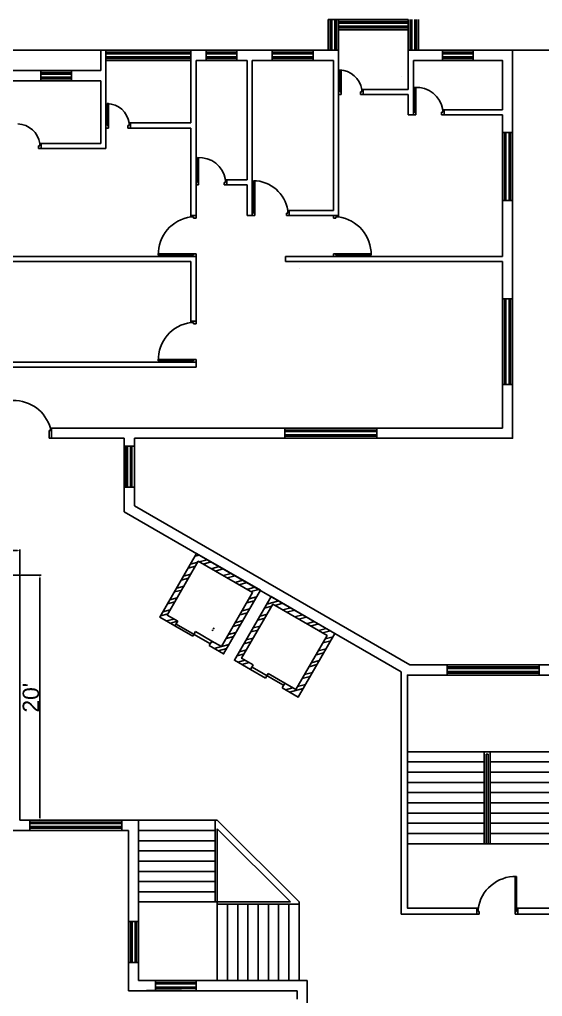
# Model space of a CAD drawing. Header units: inches. Extents: x 7 to 8291, y 3 to 1714.
# Drawn here: x 5833 to 6344, y 757 to 1714 of the extents above; entities that cross this region are included whole.
import ezdxf

# ---------------------------------------------------------------- set-up
doc = ezdxf.new("R2010")
doc.units = ezdxf.units.IN
doc.header["$MEASUREMENT"] = 0
for name, color, linetype in [('CONT_35', 250, 'Continuous'), ('doors', 6, 'Continuous'), ('windows', 40, 'Continuous')]:
    doc.layers.add(name, color=color, linetype=linetype)
doc.styles.get("Standard").update_dxf_attribs({"font": 'arial.ttf'})
doc.dimstyles.new('dim', dxfattribs={"dimtxt": 16, "dimasz": 2.5, "dimexe": 1.25, "dimexo": 0.625, "dimtad": 1, "dimlunit": 4, "dimtxsty": 'Standard', "dimcen": 2.5, "dimadec": 0, "dimazin": 0, "dimtfac": 1, "dimtmove": 0, "dimatfit": 3, "dimfxl": 1, "dimarcsym": 0})

# ---------------------------------------------------------------- blocks, each defined once
blk = doc.blocks.new('*D13')
at = {"color": 0, "lineweight": -2, "transparency": 16777216}
for p, q in [((5833.68, 1169.65), (5853.84, 1169.65)), ((5852.59, 932.19), (5852.59, 1167.15)), ((5833.68, 929.69), (5853.84, 929.69))]:
    blk.add_line(p, q, dxfattribs=at)
at = {"color": 0, "transparency": 16777216}
for points in [[(5852.17, 1167.15), (5853, 1167.15), (5852.59, 1169.65)], [(5852.17, 932.19), (5853, 932.19), (5852.59, 929.69)]]:
    blk.add_solid(points, dxfattribs=at)
at = {"layer": 'Defpoints', "color": 0, "transparency": 16777216}
for p in [(5833.05, 1169.65), (5852.59, 1169.65), (5833.05, 929.69)]:
    blk.add_point(p, dxfattribs=at)
at = {"color": 0, "transparency": 16777216, "insert": (5843.79, 1049.67), "char_height": 16, "attachment_point": 5, "rotation": 90}
blk.add_mtext("20'", dxfattribs=at)
blk = doc.blocks.new('*D14')
at = {"color": 0, "lineweight": -2, "transparency": 16777216}
for p, q in [((5661.05, 1170.31), (5661.05, 1194.92)), ((5830.55, 1193.67), (5663.55, 1193.67)), ((5833.05, 1170.27), (5833.05, 1194.92))]:
    blk.add_line(p, q, dxfattribs=at)
at = {"color": 0, "transparency": 16777216}
for points in [[(5663.55, 1194.09), (5663.55, 1193.25), (5661.05, 1193.67)], [(5830.55, 1194.09), (5830.55, 1193.25), (5833.05, 1193.67)]]:
    blk.add_solid(points, dxfattribs=at)
at = {"layer": 'Defpoints', "color": 0, "transparency": 16777216}
for p in [(5661.05, 1193.67), (5661.05, 1169.69), (5833.05, 1169.65)]:
    blk.add_point(p, dxfattribs=at)
at = {"color": 0, "transparency": 16777216, "insert": (5747.05, 1202.33), "char_height": 16, "attachment_point": 5}
blk.add_mtext('14\'-4"', dxfattribs=at)

msp = doc.modelspace()

# ---------------------------------------------------------------- hatches: boundary and pattern name
h = msp.add_hatch()
h.set_pattern_fill('ANSI32', color=256, angle=-30)
h.set_pattern_definition([(15, (6727.694, 428.786), (-2.46525, 9.20044), []), (15, (6731.583, 426.541), (-2.46525, 9.20044), [])])
h.paths.add_polyline_path([(6080.397, 1141.176), (6133.535, 1110.497), (6103.06, 1057.713), (6092.204, 1063.98), (6089.569, 1059.416), (6105.275, 1050.348), (6141.275, 1112.702), (6078.921, 1148.702), (6042.921, 1086.348), (6058.715, 1077.23), (6061.35, 1081.794), (6049.923, 1088.391)])
h.paths.add_polyline_path([(6068.273, 1154.85), (6005.919, 1190.85), (5969.919, 1128.496), (5984.723, 1119.949), (5987.358, 1124.513), (5977.073, 1130.451), (6007.548, 1183.235), (6060.685, 1152.556), (6030.21, 1099.772), (6020.783, 1105.215), (6018.148, 1100.651), (6032.273, 1092.496)])

# ---------------------------------------------------------------- linework, layer by layer
for p, q in [((6144.652, 1713.672), (6134.652, 1713.672)), ((6134.652, 1703.672), (6134.652, 1713.672)), ((6144.652, 1713.672), (6134.652, 1713.672)), ((6144.652, 1683.672), (6144.652, 1713.672)), ((6222.958, 1683.672), (6222.958, 1713.672)), ((6134.652, 1683.672), (6134.652, 1703.672)), ((6134.652, 1683.672), (6134.652, 1703.672)), ((6144.652, 1683.672), (6144.652, 1703.672)), ((6212.958, 1683.672), (6212.958, 1703.672)), ((5573.958, 1683.672), (6134.652, 1683.672)), ((5912.143, 1663.672), (5912.143, 1683.672)), ((5917.143, 1683.672), (5912.143, 1683.672)), ((6144.652, 1683.672), (6144.652, 1671.172)), ((6212.958, 1683.672), (6212.958, 1673.672)), ((6222.958, 1683.672), (6868.144, 1683.672)), ((6315.051, 1683.672), (6222.958, 1683.672)), ((6315.051, 1683.672), (6222.958, 1683.672)), ((5917.143, 1612.406), (5917.143, 1673.672)), ((5917.143, 1673.672), (6000.356, 1673.672)), ((6000.356, 1673.672), (6000.356, 1612.406)), ((6055.264, 1673.672), (6005.356, 1673.672)), ((6005.356, 1607.406), (6005.356, 1673.672)), ((6055.264, 1673.672), (6055.264, 1556.678)), ((6055.264, 1673.672), (6055.264, 1556.678)), ((6139.652, 1673.672), (6060.264, 1673.672)), ((6060.264, 1673.672), (6060.264, 1640.433)), ((6305.051, 1673.672), (6217.958, 1673.672)), ((6217.958, 1671.172), (6217.958, 1673.672)), ((6305.051, 1673.672), (6305.051, 1625.32)), ((6305.051, 1673.672), (6305.051, 1625.32)), ((5850.417, 1663.672), (5815.051, 1663.672)), ((5850.417, 1663.672), (5884.752, 1663.672)), ((5884.752, 1663.672), (5912.143, 1663.672)), ((6206.405, 1658.221), (6206.405, 1658.204)), ((5912.143, 1653.672), (5825.051, 1653.672)), ((5825.051, 1653.672), (5850.417, 1653.672)), ((5912.143, 1592.406), (5912.143, 1653.672)), ((6212.958, 1645.32), (6168.739, 1645.32)), ((6168.739, 1640.32), (6168.739, 1645.32)), ((6060.264, 1635.433), (6060.264, 1640.433)), ((6060.264, 1635.433), (6060.264, 1640.433)), ((6212.958, 1640.32), (6168.739, 1640.32)), ((6212.958, 1640.32), (6212.958, 1620.32)), ((6060.264, 1635.433), (6060.264, 1551.678)), ((6060.264, 1635.433), (6060.264, 1551.678)), ((6212.958, 1620.32), (6217.958, 1620.32)), ((6217.958, 1625.32), (6217.958, 1620.32)), ((6247.978, 1625.32), (6305.051, 1625.32)), ((6247.978, 1625.32), (6247.978, 1620.32)), ((6247.978, 1620.32), (6305.051, 1620.32)), ((6305.051, 1620.32), (6305.051, 1481.729)), ((6305.051, 1620.32), (6305.051, 1481.729)), ((5917.143, 1612.406), (5917.143, 1607.406)), ((5917.143, 1607.406), (5917.143, 1587.406)), ((6000.356, 1612.406), (5941.23, 1612.406)), ((5941.23, 1607.406), (5941.23, 1612.406)), ((6000.356, 1607.406), (5941.23, 1607.406)), ((5947.144, 1607.406), (5949.644, 1607.406)), ((5949.644, 1612.406), (5948.394, 1612.406)), ((6000.356, 1607.406), (6000.356, 1521.748)), ((6000.356, 1607.406), (6000.356, 1521.748)), ((6005.356, 1556.678), (6005.356, 1607.406)), ((6005.356, 1556.678), (6005.356, 1607.406)), ((5853.82, 1592.406), (5912.143, 1592.406)), ((5853.82, 1592.406), (5853.82, 1587.406)), ((5857.552, 1592.406), (5856.302, 1592.406)), ((5878.258, 1592.499), (5878.258, 1592.481)), ((5853.82, 1587.406), (5912.143, 1587.406)), ((5853.82, 1587.406), (5917.143, 1587.406)), ((5855.052, 1587.406), (5857.552, 1587.406)), ((6005.356, 1556.678), (6005.356, 1551.678)), ((6005.356, 1521.748), (6005.356, 1551.678)), ((6005.356, 1521.748), (6005.356, 1551.678)), ((6035.357, 1551.678), (6037.857, 1551.678)), ((6035.357, 1551.678), (6037.857, 1551.678)), ((6035.375, 1556.678), (6055.264, 1556.678)), ((6035.375, 1556.678), (6035.375, 1551.678)), ((6035.375, 1551.678), (6055.264, 1551.678)), ((6035.375, 1551.678), (6055.264, 1551.678)), ((6037.857, 1556.678), (6036.607, 1556.678)), ((6037.857, 1556.678), (6036.607, 1556.678)), ((6055.264, 1551.678), (6055.264, 1521.744)), ((6055.264, 1551.678), (6055.264, 1521.744)), ((6060.264, 1551.678), (6060.264, 1521.744)), ((6000.356, 1521.748), (6005.356, 1521.748)), ((6055.264, 1521.744), (6060.264, 1521.744)), ((6055.264, 1521.744), (6060.264, 1521.744)), ((6060.264, 1526.744), (6060.264, 1521.744)), ((6096.283, 1526.744), (6139.652, 1526.744)), ((6096.283, 1526.744), (6139.652, 1526.744)), ((6096.283, 1526.744), (6096.283, 1521.744)), ((6096.283, 1521.744), (6139.652, 1521.744)), ((6096.283, 1521.744), (6139.652, 1521.744)), ((6139.652, 1521.744), (6144.652, 1521.744)), ((5825.051, 1481.729), (5912.143, 1481.729)), ((6000.356, 1476.729), (5825.051, 1476.729)), ((5912.143, 1481.729), (6000.356, 1481.729)), ((6005.356, 1481.729), (6000.356, 1481.729)), ((6000.356, 1476.729), (6000.356, 1418.395)), ((6005.356, 1481.729), (6005.356, 1476.729)), ((6005.356, 1418.395), (6005.356, 1476.729)), ((6092.853, 1481.729), (6139.652, 1481.729)), ((6092.853, 1476.729), (6092.853, 1481.729)), ((6092.853, 1479.229), (6092.853, 1479.229)), ((6305.051, 1476.729), (6092.853, 1476.729)), ((6144.652, 1481.729), (6139.652, 1481.729)), ((6144.652, 1481.729), (6305.051, 1481.729)), ((6305.051, 1476.729), (6305.051, 1313.672)), ((6305.051, 1476.729), (6305.051, 1313.672)), ((6000.356, 1418.395), (6005.356, 1418.395)), ((6000.356, 1378.375), (5825.051, 1378.375)), ((5912.143, 1378.151), (5917.143, 1378.151)), ((6000.356, 1378.375), (6005.356, 1378.375)), ((6005.356, 1373.375), (6005.356, 1378.375)), ((6000.356, 1373.375), (5825.051, 1373.375)), ((6000.356, 1373.375), (6005.356, 1373.375)), ((6305.051, 1313.672), (5864.029, 1313.672)), ((5864.029, 1313.672), (5864.029, 1303.689)), ((6305.051, 1313.689), (5897.051, 1313.689)), ((5935.051, 1313.689), (5935.051, 1313.672)), ((5945.051, 1313.689), (5945.051, 1313.672)), ((6126.078, 1313.689), (6126.078, 1313.672)), ((6305.051, 1313.689), (6152.1, 1313.689)), ((5864.029, 1303.689), (5925.051, 1303.689)), ((5864.029, 1303.689), (5925.051, 1303.689)), ((5935.051, 1303.689), (5925.051, 1303.689)), ((5935.051, 1303.689), (5925.051, 1303.689)), ((5935.051, 1303.689), (5935.051, 1231.766)), ((5945.051, 1303.689), (5945.051, 1237.539)), ((6305.051, 1303.689), (5945.051, 1303.689)), ((6305.051, 1303.689), (5945.051, 1303.689)), ((5945.051, 1237.539), (6214.502, 1081.786)), ((5935.051, 1231.766), (6206.144, 1075.069)), ((5762.656, 1169.649), (5833.051, 1169.649)), ((5977.073, 1130.451), (5987.358, 1124.513)), ((5977.073, 1130.451), (5987.358, 1124.513)), ((5987.358, 1124.513), (5984.723, 1119.949)), ((6002.248, 1109.831), (5984.723, 1119.949)), ((5985.87, 1121.856), (6018.902, 1102.785)), ((6004.883, 1114.395), (6002.248, 1109.831)), ((6004.883, 1114.395), (6020.783, 1105.215)), ((6018.148, 1100.651), (6020.783, 1105.215)), ((6020.783, 1105.215), (6018.148, 1100.651)), ((6049.923, 1088.391), (6061.35, 1081.794)), ((6061.35, 1081.794), (6058.715, 1077.23)), ((6073.137, 1068.903), (6058.715, 1077.23)), ((6060.355, 1079.516), (6090.399, 1062.17)), ((6075.772, 1073.467), (6073.137, 1068.903)), ((6075.772, 1073.467), (6092.204, 1063.98)), ((6211.823, 1071.786), (6368.144, 1071.786)), ((6211.823, 1071.786), (6261.823, 1071.786)), ((6211.823, 1071.786), (6368.118, 1071.786)), ((6211.823, 1071.786), (6261.823, 1071.786)), ((6212.144, 1071.786), (6212.144, 996.786)), ((6367.823, 1071.786), (6223.823, 1071.786)), ((6089.569, 1059.416), (6092.204, 1063.98)), ((6092.204, 1063.98), (6089.569, 1059.416)), ((6212.144, 996.786), (6368.144, 996.786)), ((6287.144, 906.786), (6287.144, 996.786)), ((6293.144, 906.786), (6293.144, 996.786)), ((6212.144, 986.786), (6287.144, 986.786)), ((6291.144, 994.485), (6289.144, 994.485)), ((6289.144, 994.485), (6289.144, 906.786)), ((6291.144, 906.786), (6291.144, 994.485)), ((6293.144, 986.786), (6368.144, 986.786)), ((6287.144, 976.786), (6212.144, 976.786)), ((6368.144, 976.786), (6293.144, 976.786)), ((6212.144, 966.786), (6287.144, 966.786)), ((6293.144, 966.786), (6368.144, 966.786)), ((6212.144, 956.786), (6287.144, 956.786)), ((6293.144, 956.786), (6368.144, 956.786)), ((6212.144, 946.786), (6287.144, 946.786)), ((6293.144, 946.786), (6368.144, 946.786)), ((5833.051, 929.689), (5840.158, 929.689)), ((5840.158, 929.689), (5949.144, 929.689)), ((5949.144, 929.689), (5949.144, 839.689)), ((5949.144, 929.689), (6024.144, 929.689)), ((5949.144, 929.689), (5949.144, 839.689)), ((6024.144, 929.689), (6024.144, 849.689)), ((6024.144, 929.689), (6026.144, 929.689)), ((6026.144, 929.689), (6106.144, 849.689)), ((6212.144, 936.786), (6287.144, 936.786)), ((6293.144, 936.786), (6368.144, 936.786)), ((5837.371, 919.689), (5939.144, 919.689)), ((5939.144, 919.689), (5939.144, 839.689)), ((5949.144, 919.689), (6024.144, 919.689)), ((5962.702, 919.94), (5962.702, 919.958)), ((6026.144, 849.689), (6026.144, 921.204)), ((6026.144, 921.204), (6097.659, 849.689)), ((6212.144, 926.786), (6287.144, 926.786)), ((6293.144, 926.786), (6368.144, 926.786)), ((5949.144, 909.689), (6024.144, 909.689)), ((6212.144, 916.786), (6287.144, 916.786)), ((6293.144, 916.786), (6368.144, 916.786)), ((5949.144, 899.689), (6024.144, 899.689)), ((6212.144, 906.786), (6287.144, 906.786)), ((6287.144, 906.786), (6293.144, 906.786)), ((6293.144, 906.786), (6291.144, 906.786)), ((5949.144, 889.689), (6024.144, 889.689)), ((5949.144, 879.689), (6024.144, 879.689)), ((5949.144, 869.689), (6024.144, 869.689)), ((6024.144, 859.689), (5949.144, 859.689)), ((5949.144, 839.689), (5949.144, 849.689)), ((5949.144, 839.689), (5949.144, 849.689)), ((5949.144, 849.689), (6024.144, 849.689)), ((6024.144, 849.689), (6026.144, 849.689)), ((6026.144, 849.689), (6097.659, 849.689)), ((6026.144, 847.689), (6026.144, 849.689)), ((6106.144, 847.689), (6026.144, 847.689)), ((6026.144, 772.689), (6026.144, 847.689)), ((6036.144, 847.689), (6036.144, 772.689)), ((6046.144, 772.689), (6046.144, 847.689)), ((6056.144, 772.689), (6056.144, 847.689)), ((6066.144, 772.689), (6066.144, 847.689)), ((6076.144, 772.689), (6076.144, 847.689)), ((6086.144, 772.689), (6086.144, 847.689)), ((6096.144, 772.689), (6096.144, 847.689)), ((6106.144, 847.689), (6106.144, 849.689)), ((6106.144, 772.689), (6106.144, 847.689)), ((5939.144, 839.689), (5939.144, 764.689)), ((5949.144, 839.689), (5949.144, 772.689)), ((5949.144, 839.689), (5949.144, 772.689)), ((5939.144, 772.689), (5939.144, 762.689)), ((6024.144, 772.689), (5949.144, 772.689)), ((6024.144, 772.689), (5949.144, 772.689)), ((6106.144, 772.689), (5949.144, 772.689)), ((6024.144, 772.689), (6034.144, 772.689)), ((6114.144, 772.689), (6024.144, 772.689)), ((6024.144, 772.689), (6034.144, 772.689)), ((6114.144, 772.689), (6024.144, 772.689)), ((6096.144, 772.689), (6096.144, 773.483)), ((6114.144, 772.689), (6114.144, 765.483)), ((6114.144, 687.786), (6114.144, 765.483)), ((5949.144, 762.689), (5939.144, 762.689)), ((6024.144, 762.689), (5949.144, 762.689)), ((5956.752, 762.899), (5991.087, 762.899)), ((6104.144, 762.689), (6024.144, 762.689)), ((6104.144, 754.689), (6104.144, 762.689))]:
    msp.add_line(p, q)
for points in [[(5912.143, 1683.672), (6134.652, 1683.672)], [(6134.652, 1683.672), (5912.143, 1683.672)], [(6134.652, 1683.672), (5912.143, 1683.672)], [(6134.652, 1683.672), (5912.143, 1683.672)], [(6134.652, 1683.672), (5917.143, 1683.672)], [(6134.652, 1683.672), (5917.143, 1683.672)], [(6134.652, 1683.672), (5917.143, 1683.672)], [(6134.652, 1683.672), (5917.143, 1683.672)], [(6222.958, 1683.672), (6315.051, 1683.672), (6315.051, 1303.689), (5945.051, 1303.689)], [(5945.051, 1303.689), (6315.051, 1303.689), (6315.051, 1683.672), (6222.958, 1683.672)], [(5945.051, 1303.689), (6315.051, 1303.689), (6315.051, 1683.672), (6222.958, 1683.672)], [(5945.051, 1303.689), (6315.051, 1303.689), (6315.051, 1683.672), (6222.958, 1683.672)], [(6222.958, 1683.672), (6315.051, 1683.672), (6315.051, 1303.689), (5945.051, 1303.689)], [(5945.051, 1303.689), (6315.051, 1303.689), (6315.051, 1683.672), (6222.958, 1683.672)], [(5945.051, 1303.689), (6315.051, 1303.689), (6315.051, 1683.672), (6222.958, 1683.672)], [(5945.051, 1303.689), (6315.051, 1303.689), (6315.051, 1683.672), (6222.958, 1683.672)], [(6315.051, 1553.689), (6315.051, 1683.672), (6222.958, 1683.672)], [(6315.051, 1553.689), (6315.051, 1683.672), (6222.958, 1683.672)], [(6055.264, 1673.672), (6005.356, 1673.672)], [(6005.356, 1673.672), (6055.264, 1673.672)], [(6055.264, 1673.672), (6005.356, 1673.672)], [(6139.652, 1673.672), (6060.264, 1673.672)], [(6060.264, 1673.672), (6139.652, 1673.672)], [(6139.652, 1673.672), (6060.264, 1673.672)], [(6139.652, 1673.672), (6139.652, 1635.433)], [(6144.652, 1671.172), (6144.652, 1620.32)], [(6212.958, 1673.672), (6212.958, 1645.32)], [(6305.051, 1625.32), (6305.051, 1673.672), (6217.958, 1673.672)], [(6217.958, 1673.672), (6305.051, 1673.672), (6305.051, 1625.32)], [(6305.051, 1625.32), (6305.051, 1673.672), (6217.958, 1673.672)], [(6305.051, 1625.32), (6305.051, 1673.672), (6217.958, 1673.672)], [(6305.051, 1625.32), (6305.051, 1673.672), (6217.958, 1673.672)], [(6217.958, 1671.172), (6217.958, 1620.32)], [(6139.652, 1635.433), (6139.652, 1526.744)], [(6139.652, 1635.433), (6139.652, 1526.744)], [(6144.652, 1620.32), (6144.652, 1521.744)], [(6144.652, 1620.32), (6144.652, 1521.744)], [(6305.051, 1481.729), (6305.051, 1620.32)], [(6305.051, 1620.32), (6305.051, 1481.729)], [(6305.051, 1481.729), (6305.051, 1620.32)], [(6305.051, 1476.729), (6305.051, 1313.672), (5864.029, 1313.672)], [(5897.051, 1313.689), (6305.051, 1313.689), (6305.051, 1476.729)], [(5897.051, 1313.689), (6305.051, 1313.689), (6305.051, 1476.729)], [(5984.723, 1119.949), (5969.919, 1128.496), (6005.919, 1190.85), (6068.273, 1154.85), (6032.273, 1092.496), (6018.148, 1100.651)], [(5987.358, 1124.513), (5977.073, 1130.451), (6007.548, 1183.235), (6060.685, 1152.556), (6030.21, 1099.772), (6020.783, 1105.215)], [(5833.051, 1169.689), (5833.051, 929.689)], [(6058.715, 1077.23), (6042.921, 1086.348), (6078.921, 1148.702), (6141.275, 1112.702), (6105.275, 1050.348), (6089.569, 1059.416)], [(6061.35, 1081.794), (6049.923, 1088.391), (6080.397, 1141.176), (6133.535, 1110.497), (6103.06, 1057.713), (6092.204, 1063.98)], [(6214.502, 1081.786), (6368.144, 1081.786)], [(6282.492, 837.786), (6206.144, 837.786), (6206.144, 1075.069)], [(5837.371, 919.689), (5671.051, 919.689)], [(6281.399, 843.786), (6212.144, 843.786), (6212.144, 906.786)], [(6368.144, 843.786), (6318.761, 843.786)], [(6368.144, 837.786), (6317.511, 837.786)]]:
    msp.add_lwpolyline(points)
msp.add_lwpolyline([(6368.144, 906.786), (6212.144, 906.786), (6212.144, 1071.786), (6368.144, 1071.786)], close=True)
msp.add_arc((5861.051, 1313.672), 36, 0, 0.027856)
at = {"layer": 'CONT_35', "ltscale": 3}
for p, q in [((6021.856, 1116.212), (6021.191, 1115.059)), ((6022.226, 1116.853), (6022.892, 1118.006))]:
    msp.add_line(p, q, dxfattribs=at)
at = {"layer": 'doors', "color": 215, "true_color": 0xa953a0}
for p, q in [((6145.902, 1664.374), (6145.902, 1642.82)), ((6145.902, 1664.374), (6145.902, 1642.82)), ((6147.152, 1664.293), (6147.152, 1640.32)), ((6147.152, 1664.277), (6147.152, 1640.32)), ((6145.902, 1645.32), (6144.652, 1645.32)), ((6167.489, 1645.32), (6168.739, 1645.32)), ((6167.489, 1645.32), (6167.489, 1642.82)), ((6168.739, 1640.32), (6168.739, 1645.32)), ((6219.208, 1647.131), (6219.208, 1622.82)), ((6220.458, 1647.197), (6220.458, 1620.32)), ((6144.652, 1640.32), (6147.152, 1640.32)), ((6147.152, 1640.32), (6144.652, 1640.32)), ((6144.652, 1640.32), (6147.152, 1640.32)), ((6145.902, 1642.82), (6147.152, 1642.82)), ((6145.902, 1642.82), (6147.152, 1642.82)), ((6166.239, 1642.82), (6166.239, 1640.32)), ((6167.489, 1642.82), (6166.239, 1642.82)), ((6166.239, 1640.32), (6168.739, 1640.32)), ((6166.239, 1640.32), (6168.739, 1640.32)), ((6219.208, 1644.374), (6219.208, 1622.82)), ((6220.458, 1644.277), (6220.458, 1620.32)), ((5919.643, 1631.379), (5918.393, 1631.46)), ((5918.393, 1631.46), (5918.393, 1612.406)), ((5919.643, 1607.406), (5919.643, 1631.379)), ((6217.958, 1625.32), (6219.208, 1625.32)), ((6219.208, 1625.32), (6217.958, 1625.32)), ((6217.958, 1620.32), (6217.958, 1625.32)), ((6217.958, 1625.32), (6217.958, 1620.32)), ((6220.458, 1620.32), (6217.958, 1620.32)), ((6219.208, 1622.82), (6220.458, 1622.82)), ((6219.208, 1622.82), (6220.458, 1622.82)), ((6245.478, 1622.82), (6245.478, 1620.32)), ((6246.728, 1622.82), (6245.478, 1622.82)), ((6245.478, 1622.82), (6245.478, 1620.32)), ((6245.478, 1620.32), (6247.978, 1620.32)), ((6246.728, 1625.32), (6246.728, 1622.82)), ((6247.978, 1625.32), (6246.728, 1625.32)), ((6246.728, 1625.32), (6246.728, 1622.82)), ((6247.978, 1625.32), (6247.978, 1620.32)), ((5917.143, 1607.406), (5917.143, 1612.406)), ((5917.143, 1612.406), (5918.393, 1612.406)), ((5919.643, 1607.406), (5917.143, 1607.406)), ((5918.393, 1612.406), (5918.393, 1609.906)), ((5918.393, 1609.906), (5919.643, 1609.906)), ((5919.643, 1609.906), (5919.643, 1607.406)), ((5938.73, 1609.906), (5938.73, 1607.406)), ((5939.98, 1609.906), (5938.73, 1609.906)), ((5938.73, 1607.406), (5941.23, 1607.406)), ((5939.98, 1612.406), (5941.23, 1612.406)), ((5939.98, 1612.406), (5939.98, 1609.906)), ((5941.23, 1607.406), (5941.23, 1612.406)), ((5851.32, 1589.906), (5851.32, 1587.406)), ((5852.57, 1589.906), (5851.32, 1589.906)), ((5852.57, 1592.406), (5853.82, 1592.406)), ((5852.57, 1592.406), (5852.57, 1589.906)), ((5853.82, 1587.406), (5853.82, 1592.406)), ((5851.32, 1587.406), (5853.82, 1587.406)), ((6006.606, 1578.489), (6006.606, 1554.178)), ((6006.606, 1578.489), (6006.606, 1554.178)), ((6007.856, 1578.555), (6007.856, 1551.678)), ((6007.856, 1578.555), (6007.856, 1551.678)), ((6005.356, 1556.678), (6005.356, 1551.678)), ((6005.356, 1556.678), (6005.356, 1551.678)), ((6007.856, 1551.678), (6005.356, 1551.678)), ((6007.856, 1551.678), (6005.356, 1551.678)), ((6006.606, 1554.178), (6007.856, 1554.178)), ((6006.606, 1554.178), (6007.856, 1554.178)), ((6006.606, 1554.178), (6007.856, 1554.178)), ((6006.606, 1554.178), (6007.856, 1554.178)), ((6006.606, 1554.178), (6007.856, 1554.178)), ((6006.606, 1554.178), (6007.856, 1554.178)), ((6032.875, 1554.178), (6032.875, 1551.678)), ((6034.125, 1554.178), (6032.875, 1554.178)), ((6032.875, 1554.178), (6032.875, 1551.678)), ((6032.875, 1554.178), (6032.875, 1551.678)), ((6034.125, 1554.178), (6032.875, 1554.178)), ((6032.875, 1554.178), (6032.875, 1551.678)), ((6032.875, 1551.678), (6035.375, 1551.678)), ((6034.125, 1556.678), (6034.125, 1554.178)), ((6035.375, 1556.678), (6034.125, 1556.678)), ((6034.125, 1556.678), (6034.125, 1554.178)), ((6034.125, 1556.678), (6034.125, 1554.178)), ((6034.125, 1556.678), (6034.125, 1554.178)), ((6035.375, 1556.678), (6035.375, 1551.678)), ((6035.375, 1556.678), (6035.375, 1551.678)), ((6061.514, 1555.906), (6061.514, 1524.244)), ((6061.514, 1555.906), (6061.514, 1524.244)), ((6062.764, 1555.871), (6062.764, 1521.744)), ((6062.764, 1555.871), (6062.764, 1521.744)), ((6000.356, 1521.748), (6000.356, 1520.498)), ((6000.356, 1521.748), (6005.356, 1521.748)), ((6000.356, 1521.748), (6000.356, 1520.498)), ((6000.356, 1521.748), (6005.356, 1521.748)), ((6005.356, 1519.248), (6005.356, 1521.748)), ((6005.356, 1519.248), (6005.356, 1521.748)), ((6060.264, 1526.744), (6060.264, 1521.744)), ((6060.264, 1526.744), (6060.264, 1521.744)), ((6062.764, 1521.744), (6060.264, 1521.744)), ((6062.764, 1521.744), (6060.264, 1521.744)), ((6061.514, 1524.244), (6062.764, 1524.244)), ((6061.514, 1524.244), (6062.764, 1524.244)), ((6093.783, 1524.244), (6093.783, 1521.744)), ((6095.033, 1524.244), (6093.783, 1524.244)), ((6093.783, 1524.244), (6093.783, 1521.744)), ((6093.783, 1524.244), (6093.783, 1521.744)), ((6095.033, 1524.244), (6093.783, 1524.244)), ((6093.783, 1524.244), (6093.783, 1521.744)), ((6093.783, 1521.744), (6096.283, 1521.744)), ((6093.783, 1521.744), (6096.283, 1521.744)), ((6095.033, 1526.744), (6095.033, 1524.244)), ((6096.283, 1526.744), (6095.033, 1526.744)), ((6095.033, 1526.744), (6095.033, 1524.244)), ((6095.033, 1526.744), (6095.033, 1524.244)), ((6096.283, 1526.744), (6095.033, 1526.744)), ((6095.033, 1526.744), (6095.033, 1524.244)), ((6096.283, 1526.744), (6096.283, 1521.744)), ((6096.283, 1526.744), (6096.283, 1521.744)), ((6144.652, 1521.748), (6139.652, 1521.748)), ((6139.652, 1519.248), (6139.652, 1521.748)), ((6144.652, 1521.748), (6139.652, 1521.748)), ((6139.652, 1519.248), (6139.652, 1521.748)), ((6144.652, 1521.748), (6144.652, 1520.498)), ((6144.652, 1521.748), (6144.652, 1520.498)), ((6000.356, 1520.498), (6002.856, 1520.498)), ((6000.356, 1520.498), (6002.856, 1520.498)), ((6002.856, 1520.498), (6002.856, 1519.248)), ((6002.856, 1520.498), (6002.856, 1519.248)), ((6002.856, 1519.248), (6005.356, 1519.248)), ((6002.856, 1519.248), (6005.356, 1519.248)), ((6142.152, 1519.248), (6139.652, 1519.248)), ((6142.152, 1519.248), (6139.652, 1519.248)), ((6144.652, 1520.498), (6142.152, 1520.498)), ((6142.152, 1520.498), (6142.152, 1519.248)), ((6144.652, 1520.498), (6142.152, 1520.498)), ((6142.152, 1520.498), (6142.152, 1519.248)), ((5968.409, 1482.979), (6002.856, 1482.979)), ((5968.431, 1484.229), (6005.356, 1484.229)), ((5976.604, 1484.229), (6005.356, 1484.229)), ((5976.641, 1482.979), (6002.856, 1482.979)), ((6002.856, 1482.979), (6002.856, 1484.229)), ((6002.856, 1482.979), (6002.856, 1484.229)), ((6005.356, 1484.229), (6005.356, 1481.729)), ((6168.403, 1484.229), (6139.652, 1484.229)), ((6176.576, 1484.229), (6139.652, 1484.229)), ((6139.652, 1484.229), (6139.652, 1481.729)), ((6142.152, 1482.979), (6142.152, 1484.229)), ((6142.152, 1482.979), (6142.152, 1484.229)), ((6168.367, 1482.979), (6142.152, 1482.979)), ((6176.598, 1482.979), (6142.152, 1482.979)), ((6000.356, 1481.729), (6005.356, 1481.729)), ((6144.652, 1481.729), (6139.652, 1481.729)), ((6000.356, 1418.395), (6000.356, 1417.145)), ((6000.356, 1418.395), (6005.356, 1418.395)), ((6000.356, 1417.145), (6002.856, 1417.145)), ((6002.856, 1417.145), (6002.856, 1415.895)), ((6002.856, 1415.895), (6005.356, 1415.895)), ((6005.356, 1415.895), (6005.356, 1418.395)), ((5968.409, 1379.625), (6002.856, 1379.625)), ((5968.431, 1380.875), (6005.356, 1380.875)), ((5976.604, 1380.875), (6005.356, 1380.875)), ((5976.641, 1379.625), (6002.856, 1379.625)), ((6000.356, 1379.625), (6000.356, 1378.375)), ((6000.356, 1378.375), (6000.356, 1379.625)), ((6000.356, 1378.375), (6005.356, 1378.375)), ((6005.356, 1378.375), (6000.356, 1378.375)), ((6000.356, 1378.375), (6005.356, 1378.375)), ((6002.856, 1379.625), (6002.856, 1380.875)), ((6002.856, 1379.625), (6002.856, 1380.875)), ((6005.356, 1380.875), (6005.356, 1378.375)), ((6005.356, 1380.875), (6005.356, 1378.375)), ((5861.529, 1311.172), (5861.529, 1303.689)), ((5862.779, 1311.172), (5861.529, 1311.172)), ((5862.779, 1313.672), (5862.779, 1311.172)), ((5864.029, 1313.672), (5862.779, 1313.672)), ((5864.029, 1313.672), (5864.029, 1303.689)), ((5861.529, 1303.689), (5864.029, 1303.689)), ((6317.511, 874.676), (6317.511, 837.752)), ((6318.761, 874.698), (6318.761, 840.252)), ((6317.511, 866.503), (6317.511, 837.752)), ((6318.761, 866.467), (6318.761, 840.252)), ((6279.992, 843.758), (6281.395, 843.76)), ((6279.992, 843.76), (6279.992, 837.752)), ((6281.242, 842.752), (6281.242, 840.252)), ((6320.011, 843.753), (6318.761, 843.753)), ((6320.011, 843.76), (6320.011, 837.752)), ((6282.492, 837.752), (6279.992, 837.752)), ((6281.242, 840.252), (6282.492, 840.252)), ((6282.492, 840.252), (6282.492, 837.752)), ((6318.761, 840.252), (6317.511, 840.252)), ((6318.761, 840.252), (6317.511, 840.252)), ((6317.511, 837.752), (6320.011, 837.752))]:
    msp.add_line(p, q, dxfattribs=at)
at = {"layer": 'doors'}
for p, q in [((6144.652, 1645.32), (6145.902, 1645.32)), ((6144.652, 1640.32), (6144.652, 1645.32)), ((6144.652, 1645.32), (6145.902, 1645.32)), ((6144.652, 1640.32), (6144.652, 1645.32)), ((5918.393, 1631.46), (5918.393, 1609.906)), ((5918.393, 1631.46), (5918.393, 1609.906)), ((5919.643, 1631.379), (5919.643, 1607.406)), ((5919.643, 1631.363), (5919.643, 1607.406)), ((5917.143, 1612.406), (5918.393, 1612.406)), ((5917.143, 1607.406), (5917.143, 1612.406)), ((5917.143, 1612.406), (5918.393, 1612.406)), ((5918.393, 1612.406), (5917.143, 1612.406)), ((5917.143, 1607.406), (5917.143, 1612.406)), ((5918.393, 1609.906), (5919.643, 1609.906)), ((5918.393, 1609.906), (5919.643, 1609.906)), ((5941.23, 1607.406), (5938.73, 1607.406)), ((5853.82, 1587.406), (5851.32, 1587.406)), ((6006.606, 1575.732), (6006.606, 1554.178)), ((6006.606, 1575.732), (6006.606, 1554.178)), ((6006.606, 1575.732), (6006.606, 1554.178)), ((6006.606, 1575.732), (6006.606, 1554.178)), ((6007.856, 1575.651), (6007.856, 1551.678)), ((6007.856, 1575.651), (6007.856, 1551.678)), ((6007.856, 1575.635), (6007.856, 1551.678)), ((6007.856, 1575.635), (6007.856, 1551.678)), ((6005.356, 1556.678), (6006.606, 1556.678)), ((6005.356, 1551.678), (6005.356, 1556.678)), ((6005.356, 1556.678), (6006.606, 1556.678)), ((6006.606, 1556.678), (6005.356, 1556.678)), ((6005.356, 1551.678), (6005.356, 1556.678)), ((6005.356, 1556.678), (6006.606, 1556.678)), ((6005.356, 1551.678), (6005.356, 1556.678)), ((6005.356, 1556.678), (6006.606, 1556.678)), ((6006.606, 1556.678), (6005.356, 1556.678)), ((6005.356, 1551.678), (6005.356, 1556.678)), ((6005.356, 1551.678), (6007.856, 1551.678)), ((6007.856, 1551.678), (6005.356, 1551.678)), ((6005.356, 1551.678), (6007.856, 1551.678)), ((6005.356, 1551.678), (6007.856, 1551.678)), ((6007.856, 1551.678), (6005.356, 1551.678)), ((6005.356, 1551.678), (6007.856, 1551.678)), ((6060.264, 1526.744), (6061.514, 1526.744)), ((6060.264, 1526.744), (6061.514, 1526.744)), ((6000.356, 1482.979), (6000.356, 1481.729)), ((6000.356, 1481.729), (6000.356, 1482.979)), ((6005.356, 1481.729), (6005.356, 1484.229)), ((6005.356, 1484.229), (6005.356, 1481.729)), ((6139.652, 1484.229), (6139.652, 1481.729)), ((6005.356, 1481.729), (6000.356, 1481.729)), ((6139.652, 1481.729), (6144.652, 1481.729)), ((6320.011, 843.76), (6318.761, 843.76)), ((6320.011, 837.752), (6320.011, 842.752)), ((6282.492, 837.752), (6282.492, 837.687)), ((6317.511, 837.752), (6320.011, 837.752)), ((6317.511, 837.752), (6320.011, 837.752))]:
    msp.add_line(p, q, dxfattribs=at)
at = {"layer": 'doors', "color": 215, "true_color": 0xa953a0}
for points in [[(6219.208, 1625.32), (6217.958, 1625.32)], [(6006.606, 1556.678), (6005.356, 1556.678)], [(6006.606, 1556.678), (6005.356, 1556.678)], [(6061.514, 1526.744), (6060.264, 1526.744)], [(6061.514, 1526.744), (6060.264, 1526.744)], [(6139.652, 1521.748), (6139.652, 1519.804)], [(6139.652, 1521.748), (6139.652, 1519.804)], [(6000.356, 1482.979), (6000.356, 1481.729)], [(6144.652, 1482.979), (6144.652, 1481.729)], [(6144.652, 1482.979), (6144.652, 1481.729)], [(6000.356, 1379.625), (6000.356, 1378.375)]]:
    msp.add_lwpolyline(points, dxfattribs=at)
at = {"layer": 'doors'}
msp.add_lwpolyline([(6139.652, 1484.229), (6139.652, 1481.729)], dxfattribs=at)
at = {"layer": 'doors', "color": 215, "true_color": 0xa953a0}
for centre, radius, start, end in [((6145.055, 1641.66), 22.73, 9.265473, 87.865723), ((6221.185, 1621.358), 25.849, 8.815585, 94.384909), ((5917.546, 1608.746), 22.73, 9.265473, 87.865723), ((5830.137, 1588.746), 22.73, 9.265473, 87.865723), ((6008.582, 1552.716), 25.849, 8.815585, 94.384909), ((6008.582, 1552.716), 25.849, 8.815585, 94.384909), ((6061.159, 1521.654), 34.254, 8.544757, 89.407151), ((6061.159, 1521.654), 34.254, 8.544757, 89.407151), ((6005.417, 1483.828), 37.018, 97.858904, 181.314978), ((6139.59, 1483.828), 37.018, 358.685022, 82.141096), ((6005.417, 1380.475), 37.018, 97.858904, 181.314978), ((5827.15, 1303.628), 37.018, 15.743497, 91.314978), ((6317.912, 837.69), 37.018, 88.685022, 172.141096)]:
    msp.add_arc(centre, radius, start, end, dxfattribs=at)
at = {"layer": 'windows'}
for p, q in [((6134.652, 1703.672), (6134.652, 1713.672)), ((6134.652, 1694.684), (6134.652, 1713.672)), ((6134.652, 1713.672), (6134.652, 1683.672)), ((6134.652, 1713.672), (6134.652, 1683.672)), ((6144.652, 1701.172), (6144.652, 1713.672)), ((6212.958, 1713.672), (6144.652, 1713.672)), ((6212.958, 1713.672), (6144.652, 1713.672)), ((6144.652, 1713.672), (6144.652, 1683.672)), ((6155.664, 1713.672), (6189.998, 1713.672)), ((6212.958, 1694.684), (6212.958, 1713.672)), ((6212.958, 1713.672), (6212.958, 1683.672)), ((6212.958, 1713.672), (6212.958, 1683.672)), ((6222.958, 1713.672), (6222.958, 1683.672)), ((6212.958, 1703.672), (6144.652, 1703.672)), ((5943.59, 1683.672), (5977.924, 1683.672)), ((6045.269, 1683.672), (6045.269, 1673.672)), ((6071.172, 1683.672), (6105.506, 1683.672)), ((6079.959, 1683.672), (6079.959, 1673.672)), ((6144.652, 1683.672), (6134.652, 1683.672)), ((6222.958, 1683.672), (6212.958, 1683.672)), ((6276.458, 1673.672), (6276.458, 1683.672)), ((6000.356, 1673.672), (5917.143, 1673.672)), ((5850.417, 1663.672), (5884.752, 1663.672)), ((5883.598, 1653.672), (5883.598, 1663.672)), ((6106.128, 1469.736), (6106.128, 1469.719)), ((6122.1, 1313.689), (6122.1, 1313.672)), ((6152.1, 1313.689), (6152.1, 1313.672)), ((6182.1, 1313.689), (6182.1, 1303.689)), ((5934.653, 1295.87), (5944.653, 1295.87)), ((6341.111, 1071.853), (6341.111, 1071.871)), ((5835.019, 1064.67), (5835.019, 1064.653)), ((6206.318, 941.222), (6206.336, 941.222)), ((5932.702, 919.94), (5932.702, 919.958)), ((6242.643, 843.561), (6242.643, 843.543)), ((5939.175, 830.506), (5949.175, 830.506)), ((5951.13, 772.251), (5951.13, 772.234)), ((5965.539, 762.899), (5965.539, 772.899))]:
    msp.add_line(p, q, dxfattribs=at)
at = {"layer": 'windows', "color": 31, "true_color": 0xfecc66}
for p, q in [((6134.652, 1713.672), (6134.652, 1703.672)), ((6134.652, 1713.672), (6144.652, 1713.672)), ((6144.652, 1703.672), (6144.652, 1713.672)), ((5917.143, 1673.672), (5917.143, 1683.672)), ((6000.356, 1673.672), (6000.356, 1683.672)), ((6015.269, 1673.672), (6015.269, 1683.672)), ((6045.269, 1683.672), (6045.269, 1673.672)), ((6079.959, 1673.672), (6079.959, 1683.672)), ((6119.957, 1683.672), (6119.957, 1673.672)), ((6144.652, 1683.672), (6134.652, 1683.672)), ((6222.958, 1683.672), (6212.958, 1683.672)), ((6246.458, 1673.672), (6246.458, 1683.672)), ((6276.458, 1683.672), (6276.458, 1673.672)), ((5853.598, 1653.672), (5853.598, 1663.672)), ((5883.598, 1663.672), (5883.598, 1653.672)), ((6305.051, 1603.206), (6315.051, 1603.206)), ((6305.051, 1536.484), (6315.051, 1536.484)), ((6305.051, 1440.229), (6315.051, 1440.229)), ((6305.051, 1356.229), (6315.051, 1356.229)), ((6305.051, 1356.229), (6315.051, 1356.229)), ((6092.1, 1313.689), (6092.1, 1303.689)), ((6182.1, 1313.689), (6182.1, 1303.689)), ((5944.653, 1295.87), (5934.653, 1295.87)), ((5934.653, 1255.872), (5944.653, 1255.872)), ((6251.111, 1071.853), (6251.111, 1081.853)), ((6341.111, 1071.853), (6341.111, 1081.853)), ((5842.702, 919.94), (5842.702, 929.94)), ((5932.702, 919.94), (5932.702, 929.94)), ((5949.175, 830.506), (5939.175, 830.506)), ((5939.175, 790.508), (5949.175, 790.508)), ((5965.539, 772.899), (5965.539, 762.899)), ((6005.537, 762.899), (6005.537, 772.899))]:
    msp.add_line(p, q, dxfattribs=at)
for points in [[(6136.652, 1683.672), (6136.652, 1713.672)], [(6138.152, 1683.672), (6138.152, 1713.672)], [(6141.152, 1683.672), (6141.152, 1713.672)], [(6142.652, 1683.672), (6142.652, 1713.672)], [(6214.958, 1683.672), (6214.958, 1713.672)], [(6216.458, 1683.672), (6216.458, 1713.672)], [(6219.458, 1683.672), (6219.458, 1713.672)], [(6220.958, 1683.672), (6220.958, 1713.672)], [(6144.652, 1711.672), (6212.958, 1711.672)], [(6144.652, 1710.172), (6212.958, 1710.172)], [(6144.652, 1707.172), (6212.958, 1707.172)], [(6144.652, 1705.672), (6212.958, 1705.672)], [(5917.143, 1681.672), (6000.356, 1681.672)], [(5917.143, 1680.172), (6000.356, 1680.172)], [(5917.143, 1677.172), (6000.356, 1677.172)], [(5917.143, 1675.672), (6000.356, 1675.672)], [(6015.269, 1681.672), (6045.269, 1681.672)], [(6015.269, 1680.172), (6045.269, 1680.172)], [(6015.269, 1677.172), (6045.269, 1677.172)], [(6015.269, 1675.672), (6045.269, 1675.672)], [(6079.959, 1681.672), (6119.957, 1681.672)], [(6079.959, 1680.172), (6119.957, 1680.172)], [(6079.959, 1677.172), (6119.957, 1677.172)], [(6079.959, 1675.672), (6119.957, 1675.672)], [(6246.458, 1681.672), (6276.458, 1681.672)], [(6246.458, 1680.172), (6276.458, 1680.172)], [(6246.458, 1677.172), (6276.458, 1677.172)], [(6246.458, 1675.672), (6276.458, 1675.672)], [(5853.598, 1661.672), (5883.598, 1661.672)], [(5853.598, 1660.172), (5883.598, 1660.172)], [(5853.598, 1657.172), (5883.598, 1657.172)], [(5853.598, 1655.672), (5883.598, 1655.672)], [(6307.051, 1536.484), (6307.051, 1603.206)], [(6308.551, 1536.484), (6308.551, 1603.206)], [(6311.551, 1536.484), (6311.551, 1603.206)], [(6313.051, 1536.484), (6313.051, 1603.206)], [(6307.051, 1536.484), (6307.051, 1569.91)], [(6308.551, 1536.484), (6308.551, 1569.91)], [(6311.551, 1536.484), (6311.551, 1569.91)], [(6313.051, 1536.484), (6313.051, 1569.91)], [(6307.051, 1356.229), (6307.051, 1440.229)], [(6308.551, 1356.229), (6308.551, 1440.229)], [(6311.551, 1356.229), (6311.551, 1440.229)], [(6313.051, 1356.229), (6313.051, 1440.229)], [(6092.1, 1311.689), (6182.1, 1311.689)], [(6092.1, 1310.189), (6182.1, 1310.189)], [(6092.1, 1307.189), (6182.1, 1307.189)], [(6092.1, 1305.689), (6182.1, 1305.689)], [(5936.653, 1295.87), (5936.653, 1255.872)], [(5938.153, 1295.87), (5938.153, 1255.872)], [(5941.153, 1295.87), (5941.153, 1255.872)], [(5942.653, 1295.87), (5942.653, 1255.872)], [(6251.111, 1079.853), (6341.111, 1079.853)], [(6251.111, 1078.353), (6341.111, 1078.353)], [(6251.111, 1075.353), (6341.111, 1075.353)], [(6251.111, 1073.853), (6341.111, 1073.853)], [(5842.702, 927.94), (5932.702, 927.94)], [(5842.702, 926.44), (5932.702, 926.44)], [(5842.702, 923.44), (5932.702, 923.44)], [(5842.702, 921.94), (5932.702, 921.94)], [(5941.175, 830.506), (5941.175, 790.508)], [(5942.675, 830.506), (5942.675, 790.508)], [(5945.675, 830.506), (5945.675, 790.508)], [(5947.175, 830.506), (5947.175, 790.508)], [(5965.539, 770.899), (6005.537, 770.899)], [(5965.539, 769.399), (6005.537, 769.399)], [(5965.539, 766.399), (6005.537, 766.399)], [(5965.539, 764.899), (6005.537, 764.899)]]:
    msp.add_lwpolyline(points, dxfattribs=at)
at = {"layer": 'windows'}
for points in [[(6144.652, 1713.672), (6144.652, 1683.672)], [(6144.652, 1683.672), (6144.652, 1713.672)], [(6144.652, 1713.672), (6144.652, 1683.672)], [(6144.652, 1713.672), (6144.652, 1683.672)], [(6222.958, 1713.672), (6222.958, 1683.672)], [(6222.958, 1683.672), (6222.958, 1713.672)], [(6222.958, 1713.672), (6222.958, 1683.672)], [(6222.958, 1713.672), (6222.958, 1683.672)], [(6212.958, 1703.672), (6144.652, 1703.672)], [(6144.652, 1703.672), (6212.958, 1703.672)], [(6212.958, 1703.672), (6144.652, 1703.672)], [(6212.958, 1703.672), (6144.652, 1703.672)], [(6119.957, 1683.672), (6119.957, 1673.672)], [(6000.356, 1673.672), (5917.143, 1673.672)], [(5917.143, 1673.672), (6000.356, 1673.672)], [(6000.356, 1673.672), (5917.143, 1673.672)], [(6305.051, 1519.062), (6305.051, 1603.206)], [(5934.653, 1255.872), (5944.653, 1255.872)], [(5939.175, 790.508), (5949.175, 790.508)], [(6005.537, 762.899), (6005.537, 772.899)]]:
    msp.add_lwpolyline(points, dxfattribs=at)

# ---------------------------------------------------------------- dimensions: what is measured, and where the dimension line sits
dim = msp.add_linear_dim(base=(5661.051, 1193.669), p1=(5833.051, 1169.649), p2=(5661.051, 1169.689), dimstyle='dim')
dim.commit()
dim.dimension.update_dxf_attribs({"geometry": '*D14', "text_midpoint": (5747.051, 1202.327)})
dim = msp.add_linear_dim(base=(5852.585, 1169.649), p1=(5833.051, 929.689), p2=(5833.051, 1169.649), angle=90, dimstyle='dim')
dim.commit()
dim.dimension.update_dxf_attribs({"geometry": '*D13', "text_midpoint": (5843.791, 1049.669)})

doc.saveas('drawing.dxf')
